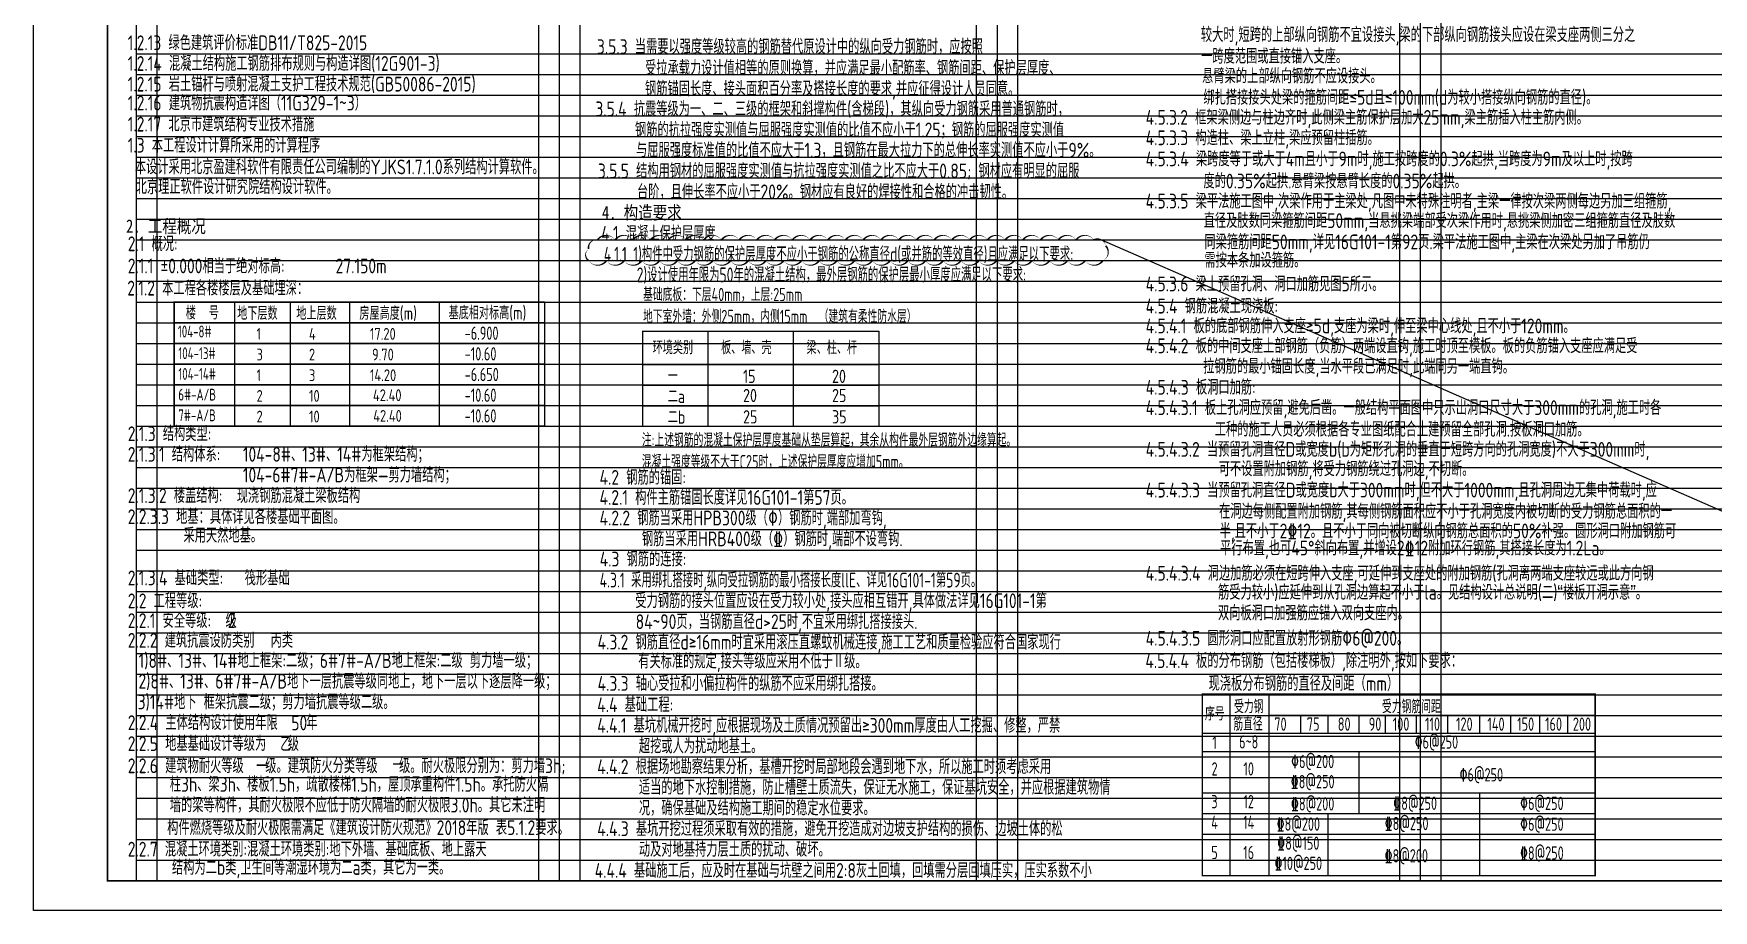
# Model space of a CAD drawing. Extents: x 1701350 to 1903780, y -359692 to -300292.
# Drawn here: x 1701350 to 1758197, y -359692 to -330003 of the extents above; entities that cross this region are included whole.
import ezdxf
from ezdxf.enums import TextEntityAlignment as Align

# ---------------------------------------------------------------- set-up
doc = ezdxf.new("R2010")
doc.units = 0
doc.header["$LTSCALE"] = 1000
doc.header["$MEASUREMENT"] = 0
for name, color, linetype, plot in [('19.06.10建研院审图', 1, 'CONTINUOUS', False), ('位置线', 252, 'CONTINUOUS', False), ('别墅1#~5#$0$修改', 6, 'CONTINUOUS', False)]:
    doc.layers.add(name, color=color, linetype=linetype, plot=plot)
for name, color, linetype in [('3', 3, 'CONTINUOUS'), ('BORDER', 7, 'CONTINUOUS'), ('H', 7, 'CONTINUOUS'), ('h1', 7, 'CONTINUOUS'), ('字', 3, 'CONTINUOUS')]:
    doc.layers.add(name, color=color, linetype=linetype)
doc.styles.add('-黑体', font='simhei.ttf', dxfattribs={"width": 0.8})
doc.styles.add('HZJD', font='tssdeng1.shx', dxfattribs={"width": 0.7, "bigfont": 'tssdchn.shx'})
doc.styles.add('TSSD', font='tssdeng.shx', dxfattribs={"width": 0.7, "bigfont": 'tssdchn.shx'})
doc.styles.add('TSSD_Dimension', font='Tssdeng.shx', dxfattribs={"width": 0.7, "bigfont": 'hztxt.shx'})
doc.styles.add('TSSD_Rein', font='Tssdeng.shx', dxfattribs={"width": 0.7, "bigfont": 'hztxt.shx'})

msp = doc.modelspace()

# ---------------------------------------------------------------- linework, layer by layer
at = {"layer": '19.06.10建研院审图', "linetype": 'Continuous'}
msp.add_line((1737492.6, -336991.5), (1778649.3, -354994.9), dxfattribs=at)
msp.add_lwpolyline([(1720133.1, -337691.5, 0, 60, 0.5205671), (1720733.1, -337691.5, 0, 60, 0.5205671), (1721333.1, -337691.5, 0, 60, 0.5205671), (1721933.1, -337691.5, 0, 60, 0.5205671), (1722533.1, -337691.5, 0, 60, 0.5205671), (1723133.1, -337691.5, 0, 60, 0.5205671), (1723733.1, -337691.5, 0, 60, 0.5205671), (1724333.1, -337691.5, 0, 60, 0.5205671), (1724933.1, -337691.5, 0, 60, 0.5205671), (1725533.1, -337691.5, 0, 60, 0.5205671), (1726133.1, -337691.5, 0, 60, 0.5205671), (1726733.1, -337691.5, 0, 60, 0.5205671), (1727333.1, -337691.5, 0, 60, 0.5205671), (1727933.1, -337691.5, 0, 60, 0.5205671), (1728533.1, -337691.5, 0, 60, 0.5205671), (1729133.1, -337691.5, 0, 60, 0.5205671), (1729733.1, -337691.5, 0, 60, 0.5205671), (1730333.1, -337691.5, 0, 60, 0.5205671), (1730933.1, -337691.5, 0, 60, 0.5205671), (1731533.1, -337691.5, 0, 60, 0.5205671), (1732133.1, -337691.5, 0, 60, 0.5205671), (1732733.1, -337691.5, 0, 60, 0.5205671), (1733333.1, -337691.5, 0, 60, 0.5205671), (1733933.1, -337691.5, 0, 60, 0.5205671), (1734533.1, -337691.5, 0, 60, 0.5205671), (1735133.1, -337691.5, 0, 60, 0.5205671), (1735733.1, -337691.5, 0, 60, 0.5205671), (1736333.1, -337691.5, 0, 60, 0.5205671), (1736933.1, -337691.5, 0, 60, 0.5205671), (1737533.1, -337691.5, 0, 60, 0.5205671), (1737631.4, -337189.7, 0, 60, 0.5205671), (1737229.6, -336991.5, 0, 60, 0.5205671), (1736629.6, -336991.5, 0, 60, 0.5205671), (1736029.6, -336991.5, 0, 60, 0.5205671), (1735429.6, -336991.5, 0, 60, 0.5205671), (1734829.6, -336991.5, 0, 60, 0.5205671), (1734229.6, -336991.5, 0, 60, 0.5205671), (1733629.6, -336991.5, 0, 60, 0.5205671), (1733029.6, -336991.5, 0, 60, 0.5205671), (1732429.6, -336991.5, 0, 60, 0.5205671), (1731829.6, -336991.5, 0, 60, 0.5205671), (1731229.6, -336991.5, 0, 60, 0.5205671), (1730629.6, -336991.5, 0, 60, 0.5205671), (1730029.6, -336991.5, 0, 60, 0.5205671), (1729429.6, -336991.5, 0, 60, 0.5205671), (1728829.6, -336991.5, 0, 60, 0.5205671), (1728229.6, -336991.5, 0, 60, 0.5205671), (1727629.6, -336991.5, 0, 60, 0.5205671), (1727029.6, -336991.5, 0, 60, 0.5205671), (1726429.6, -336991.5, 0, 60, 0.5205671), (1725829.6, -336991.5, 0, 60, 0.5205671), (1725229.6, -336991.5, 0, 60, 0.5205671), (1724629.6, -336991.5, 0, 60, 0.5205671), (1724029.6, -336991.5, 0, 60, 0.5205671), (1723429.6, -336991.5, 0, 60, 0.5205671), (1722829.6, -336991.5, 0, 60, 0.5205671), (1722229.6, -336991.5, 0, 60, 0.5205671), (1721629.6, -336991.5, 0, 60, 0.5205671), (1721029.6, -336991.5, 0, 60, 0.5205671), (1720429.6, -336991.5, 0, 60, 0.5205671), (1720133.1, -337295.1, 0, 60, 0.5205671)], format="xyseb", close=True, dxfattribs=at)
at = {"layer": '3', "color": 6, "ltscale": 0.7}
for p, q in [((1740899.8, -352367.3), (1754194, -352367.3)), ((1740899.8, -352367.3), (1740899.8, -358513.4)), ((1741829.2, -352367.3), (1741829.2, -358513.4)), ((1743149.2, -352367.3), (1743149.2, -358513.4)), ((1747087, -352367.3), (1747087, -352379.1)), ((1754194, -352367.3), (1754194, -358513.4)), ((1743149.2, -353081.3), (1754194, -353081.3)), ((1744224.5, -353081.3), (1744224.5, -353689.5)), ((1745151, -353081.3), (1745151, -353689.5)), ((1746201.4, -353081.3), (1746201.4, -353689.5)), ((1747087, -353081.3), (1747087, -353689.5)), ((1748137.4, -353081.3), (1748137.4, -353689.5)), ((1749202.8, -353081.3), (1749202.8, -353689.5)), ((1750283.2, -353081.3), (1750283.2, -353689.5)), ((1751333.6, -353081.3), (1751333.6, -353689.5)), ((1752309.1, -353081.3), (1752309.1, -353689.5)), ((1753254.6, -353081.3), (1753254.6, -353689.5)), ((1740899.8, -353689.5), (1754194, -353689.5)), ((1740899.8, -354313.4), (1754194, -354313.4)), ((1746201.4, -354313.4), (1746201.4, -356413.4)), ((1740899.8, -355713.4), (1754194, -355713.4)), ((1750283.2, -355713.4), (1750283.2, -358513.4)), ((1740899.8, -356413.4), (1754194, -356413.4)), ((1745151, -356413.4), (1745151, -358513.4)), ((1740899.8, -357113.4), (1743149.2, -357113.4)), ((1743149.2, -357113.4), (1754194, -357113.4)), ((1740899.8, -358513.4), (1754194, -358513.4))]:
    msp.add_line(p, q, dxfattribs=at)
at = {"layer": '3', "color": 6, "ltscale": 0.7, "const_width": 50}
msp.add_lwpolyline([(1740899.8, -352367.3), (1754194, -352367.3), (1754194, -358513.4), (1740899.8, -358513.4), (1740899.8, -352367.3)], dxfattribs=at)
at = {"layer": 'BORDER'}
msp.add_lwpolyline([(1701349.8, -359691.5), (1701349.8, -300291.5), (1806449.8, -300291.5), (1806449.8, -359691.5)], close=True, dxfattribs=at)
at = {"layer": 'BORDER', "const_width": 50}
msp.add_lwpolyline([(1703849.8, -358691.5), (1703849.8, -301291.5), (1805449.8, -301291.5), (1805449.8, -358691.5)], close=True, dxfattribs=at)
at = {"layer": 'H'}
for p, q in [((1706103.9, -339091.5), (1706103.9, -343291.5)), ((1718643.6, -340491.5), (1706103.9, -340491.5)), ((1721961.7, -340082), (1727061.7, -340082)), ((1721961.7, -340082), (1721961.7, -343301.7)), ((1724161.6, -340082), (1724161.6, -343301.7)), ((1727057.7, -340082), (1727057.7, -343301.7)), ((1727057.7, -340082), (1727057.7, -343301.7)), ((1727061.7, -340082), (1729957.7, -340082)), ((1729957.7, -340082), (1729957.7, -343301.7)), ((1729957.7, -340082), (1729957.7, -343301.7)), ((1718643.6, -341191.5), (1706103.9, -341191.5)), ((1721961.7, -341207.5), (1727061.7, -341207.5)), ((1727061.7, -341207.5), (1729957.7, -341207.5)), ((1718643.6, -341891.5), (1706103.9, -341891.5)), ((1721961.7, -341907.5), (1727061.7, -341907.5)), ((1727061.7, -341907.5), (1729957.7, -341907.5)), ((1718643.6, -342591.5), (1706103.9, -342591.5)), ((1721961.7, -342607.5), (1727061.7, -342607.5)), ((1727061.7, -342607.5), (1729957.7, -342607.5)), ((1718643.6, -343291.5), (1706103.9, -343291.5)), ((1718643.6, -343291.5), (1706103.9, -343291.5)), ((1718643.6, -343291.5), (1706103.9, -343291.5))]:
    msp.add_line(p, q, dxfattribs=at)
at = {"layer": 'H', "const_width": 40}
for points in [[(1715091.7, -339091.5), (1706103.9, -339091.5), (1706103.9, -343291.5), (1715091.7, -343291.5)], [(1718643.6, -339091.5), (1715091.7, -339091.5)], [(1715091.7, -343291.5), (1718643.6, -343291.5), (1718643.6, -339091.5)], [(1727061.7, -340082), (1721961.7, -340082), (1721961.7, -343301.7), (1727061.7, -343301.7)], [(1729957.7, -340082), (1727061.7, -340082)], [(1727061.7, -343301.7), (1729957.7, -343301.7), (1729957.7, -340082)]]:
    msp.add_lwpolyline(points, dxfattribs=at)
at = {"layer": '位置线', "ltscale": 0.7}
for p, q in [((1704824.8, -301291.5), (1704824.8, -358691.5)), ((1705524.8, -301291.5), (1705524.8, -358691.5)), ((1718444.8, -358691.5), (1718444.8, -301291.5)), ((1719144.8, -358691.5), (1719144.8, -301291.5)), ((1719844.8, -358691.5), (1719844.8, -301291.5)), ((1733264.8, -358691.5), (1733264.8, -301291.5)), ((1733964.8, -358691.5), (1733964.8, -301291.5)), ((1734656.7, -358691.5), (1734656.7, -301291.5)), ((1747584.8, -358691.5), (1747584.8, -301291.5)), ((1748284.8, -358691.5), (1748284.8, -301291.5)), ((1748984.8, -358691.5), (1748984.8, -301291.5)), ((1704824.8, -330691.5), (1776924.8, -330691.5)), ((1704824.8, -331391.5), (1776924.8, -331391.5)), ((1704824.8, -332091.5), (1776924.8, -332091.5)), ((1704824.8, -332791.5), (1776924.8, -332791.5)), ((1704824.8, -333491.5), (1776924.8, -333491.5)), ((1704824.8, -334191.5), (1776924.8, -334191.5)), ((1704824.8, -334891.5), (1776924.8, -334891.5)), ((1704824.8, -335591.5), (1776924.8, -335591.5)), ((1704824.8, -336291.5), (1776924.8, -336291.5)), ((1704824.8, -336991.5), (1776924.8, -336991.5)), ((1704824.8, -337691.5), (1776924.8, -337691.5)), ((1704824.8, -338391.5), (1776924.8, -338391.5)), ((1704824.8, -339091.5), (1776924.8, -339091.5)), ((1704824.8, -339791.5), (1776924.8, -339791.5)), ((1704824.8, -340491.5), (1776924.8, -340491.5)), ((1704824.8, -341191.5), (1776924.8, -341191.5)), ((1704824.8, -341891.5), (1776924.8, -341891.5)), ((1704824.8, -342591.5), (1776924.8, -342591.5)), ((1704824.8, -343291.5), (1776924.8, -343291.5)), ((1704824.8, -343991.5), (1776924.8, -343991.5)), ((1704824.8, -344691.5), (1776924.8, -344691.5)), ((1704824.8, -345391.5), (1776924.8, -345391.5)), ((1704824.8, -346091.5), (1776924.8, -346091.5)), ((1704824.8, -346791.5), (1776924.8, -346791.5)), ((1704824.8, -347491.5), (1776924.8, -347491.5)), ((1704824.8, -348191.5), (1776924.8, -348191.5)), ((1704824.8, -348891.5), (1776924.8, -348891.5)), ((1704824.8, -349591.5), (1776924.8, -349591.5)), ((1704824.8, -350291.5), (1776924.8, -350291.5)), ((1704824.8, -350991.5), (1776924.8, -350991.5)), ((1704824.8, -351691.5), (1776924.8, -351691.5)), ((1704824.8, -352391.5), (1776924.8, -352391.5)), ((1704824.8, -353091.5), (1776924.8, -353091.5)), ((1704824.8, -353791.5), (1776924.8, -353791.5)), ((1704824.8, -354491.5), (1776924.8, -354491.5)), ((1704824.8, -355191.5), (1776924.8, -355191.5)), ((1704824.8, -355891.5), (1776924.8, -355891.5)), ((1704824.8, -356591.5), (1776924.8, -356591.5)), ((1704824.8, -357291.5), (1776924.8, -357291.5)), ((1704824.8, -357991.5), (1776924.8, -357991.5)), ((1704824.8, -358691.5), (1776924.8, -358691.5))]:
    msp.add_line(p, q, dxfattribs=at)
at = {"layer": '别墅1#~5#$0$修改', "linetype": 'Continuous'}
for p, q in [((1708301.2, -346091.5), (1712571.9, -346091.5)), ((1707659.8, -347491.5), (1717097.4, -347491.5)), ((1707659.8, -348191.5), (1717097.4, -348191.5))]:
    msp.add_line(p, q, dxfattribs=at)
at = {"layer": '字'}
for p, q in [((1708148.8, -339091.5), (1708148.8, -343291.5)), ((1710036.9, -339091.5), (1710036.9, -343291.5)), ((1712036.9, -339091.5), (1712036.9, -343291.5)), ((1715091.7, -343291.5), (1715091.7, -339091.5)), ((1718643.6, -339791.5), (1706103.9, -339791.5))]:
    msp.add_line(p, q, dxfattribs=at)
at = {"layer": '字', "color": 1}
for p, q in [((1710063.1, -339091.5), (1713414.3, -339091.5)), ((1708301.2, -348891.5), (1710100.2, -348891.5)), ((1707847.5, -350291.5), (1708245.6, -350291.5)), ((1709349, -350991.5), (1710159.1, -350991.5)), ((1710041, -354491.5), (1710711.5, -354491.5)), ((1709615, -355191.5), (1710168.8, -355191.5))]:
    msp.add_line(p, q, dxfattribs=at)

# ---------------------------------------------------------------- texts
at = {"layer": '3', "color": 6, "ltscale": 0.7, "style": 'TSSD', "width": 0.8}
for s, p in [('直径及肢数同梁箍筋间距50mm,当悬挑梁端部受次梁作用时,悬挑梁侧加密三组箍筋直径及肢数', (1740947.8, -336586.9)), ('同梁箍筋间距50mm,详见16G101-1第92页.梁平法施工图中,主梁在次梁处另加了吊筋仍', (1740970.7, -337306.8)), ('需按本条加设箍筋。', (1740970.7, -337929.1))]:
    msp.add_text(s, height=500, dxfattribs=at).set_placement(p)
at = {"layer": '3', "style": 'HZJD', "width": 0.7}
for s, p in [('基础底板：下层40mm，上层:25mm', (1721976.3, -339063, -600)), ('地下室外墙：外侧25mm，内侧15mm  （建筑有柔性防水层）', (1721976.3, -339806.5, -600)), ('注:上述钢筋的混凝土保护层厚度基础从垫层算起，其余从构件最外层钢筋外边缘算起。', (1721934.2, -343989.4)), ('混凝土强度等级不大于C25时，上述保护层厚度应增加5mm。', (1721934.2, -344721))]:
    msp.add_text(s, height=450, dxfattribs=at).set_placement(p)
at = {"layer": '3', "color": 6, "style": 'HZJD', "width": 0.7}
for s, p in [('-6.900', (1715940.2, -340371.2)), ('-10.60', (1715940.2, -341071.2)), ('-6.650', (1715940.2, -341771.2)), ('-10.60', (1715940.2, -342471.2)), ('-10.60', (1715940.2, -343171.2))]:
    msp.add_text(s, height=450, dxfattribs=at).set_placement(p)
at = {"layer": '3', "color": 6, "ltscale": 0.7}
for s, style, width, p in [('4.2.1 构件主筋锚固长度详见16G101-1第57页。', 'TSSD', 0.8, (1720502.9, -346109.9)), ('4.3.1 采用绑扎搭接时,纵向受拉钢筋的最小搭接长度l\x8elE\x8f、详见16G101-1第59页。', 'TSSD_Dimension', 0.7, (1720507.3, -348908.2)), ('受力钢筋的接头位置应设在受力较小处,接头应相互错开,具体做法详见16G101-1第', 'TSSD', 0.8, (1721713.8, -349607.8)), ('84~90页，当钢筋直径d>25时,不宜采用绑扎搭接接头.', 'TSSD', 0.8, (1721724.5, -350315.1))]:
    msp.add_text(s, height=500, dxfattribs=dict(at, style=style, width=width)).set_placement(p, align=Align.BOTTOM_LEFT)
at = {"layer": '3', "color": 6, "ltscale": 0.7, "style": 'TSSD_Dimension', "width": 0.7}
for s, p in [('序号', (1741321.6, -353008)), ('受力钢', (1742473.4, -352766.4)), ('受力钢筋间距', (1747977.2, -352766.4)), ('筋直径', (1742446.6, -353357)), ('70', (1743545.6, -353383.8)), ('75', (1744652.8, -353383.8)), ('80', (1745702.2, -353383.8)), ('90 ', (1746842.4, -353383.8)), ('100', (1747628.2, -353383.8)), ('110', (1748692.4, -353383.8)), ('120', (1749768.5, -353383.8)), ('140', (1750839.7, -353383.8)), ('150', (1751843.9, -353383.8)), ('160', (1752788.7, -353383.8)), ('200', (1753748.9, -353383.8)), ('1', (1741315.2, -354007.8)), ('6~8', (1742470.2, -353983.3)), ('2', (1741315.2, -354900.2)), ('10', (1742470.2, -354900.2)), ('3', (1741315.2, -356008.4)), ('12', (1742470.2, -356008.4)), ('4', (1741315.2, -356708.4)), ('14', (1742470.2, -356708.4)), ('5', (1741315.2, -357730.5)), ('16', (1742470.2, -357730.5))]:
    msp.add_text(s, height=450, dxfattribs=at).set_placement(p, align=Align.MIDDLE)
for s, p in [('\x826@250', (1748822.7, -353991.1)), ('\x826@200', (1744634.9, -354649.4)), ('\x848@250', (1744634.9, -355332.7)), ('\x826@250', (1750343.9, -355098.5)), ('\x848@200', (1744634.9, -356084.4)), ('\x848@250', (1748103.8, -356062.9)), ('\x826@250', (1752391.9, -356067.3)), ('\x848@200', (1744150.7, -356768.6)), ('\x848@250', (1747814.4, -356750.2)), ('\x826@250', (1752391.9, -356771.6)), ('\x848@150', (1744150, -357414.5)), ('\x848@200', (1747804.4, -357842.5)), ('\x848@250', (1752391.9, -357749.3)), ('\x8410@250', (1744150, -358097.8))]:
    msp.add_text(s, height=450, dxfattribs=at).set_placement(p, align=Align.MIDDLE_CENTER)
at = {"layer": 'H', "style": 'HZJD', "width": 0.8}
for s, p in [('环境类别', (1722299.5, -340858.7)), ('板、墙、壳', (1724615.3, -340858.7)), ('梁、柱、杆', (1727509.5, -340858.7))]:
    msp.add_text(s, height=450, dxfattribs=at).set_placement(p)
at = {"layer": 'h1', "style": 'HZJD', "width": 0.8}
for s, p in [('一', (1722811, -341812.9)), ('15', (1725359.3, -341833.1)), ('20', (1728370.8, -341833.1)), ('二a', (1722811, -342512.9)), ('20', (1725359.3, -342481.6)), ('25', (1728370.8, -342481.6)), ('二b', (1722811, -343212.9)), ('25', (1725359.3, -343204.1)), ('35', (1728370.8, -343204.1))]:
    msp.add_text(s, height=450, dxfattribs=at).set_placement(p)
at = {"layer": '字', "style": 'TSSD', "width": 0.8}
for s, p in [('1.2.13 绿色建筑评价标准DB11/T825-2015', (1704535, -330715.2)), ('1.2.14 混凝土结构施工钢筋排布规则与构造详图(12G901-3)', (1704535, -331415.2)), ('1.2.15 岩土锚杆与喷射混凝土支护工程技术规范(GB50086-2015)', (1704535, -332115.2)), ('1.2.16 建筑物抗震构造详图（11G329-1~3）', (1704535.8, -332755.3)), ('1.2.17 北京市建筑结构专业技术措施', (1704535.8, -333469.4)), ('1.3 本工程设计计算所采用的计算程序', (1704535, -334184.8)), ('本设计采用北京盈建科软件有限责任公司编制的YJKS1.7.1.0系列结构计算软件。', (1704775.4, -334918.4)), ('北京理正软件设计研究院结构设计软件。', (1704804.5, -335590.3)), ('2.1 概况:                    ', (1704535.8, -337521.3)), ('2.1.1 %%P0.000相当于绝对标高:', (1704535.8, -338271.1)), ('2.1.2 本工程各楼楼层及基础埋深： ', (1704520.9, -339021.7)), ('2.1.3 结构类型:', (1704535.8, -343952.3)), ('2.1.3.1 结构体系:     ', (1704535.8, -344649.3)), ('4.2 钢筋的锚固:', (1720502.9, -345430.6)), ('2.1.3.2 楼盖结构:', (1704535.8, -346047.9)), ('2.2.3.3 地基：具体详见各楼基础平面图。', (1704535.8, -346761.6)), ('4.2.2 钢筋当采用HPB300级（\x82）钢筋时,端部加弯钩,', (1720502.9, -346805.9)), ('采用天然地基。', (1706423.2, -347391.1)), ('钢筋当采用HRB400级（\x84）钢筋时,端部不设弯钩.', (1721935.9, -347510.4)), ('平行布置,也可45%%D斜向布置,并增设2\x8412附加环行钢筋,其搭接长度为1.2La。', (1741503, -347823.7)), ('4.3 钢筋的连接:', (1720507.3, -348195.3)), ('2.1.3.4 基础类型: ', (1704535.8, -348834.1)), ('2.2 工程等级:', (1704535.8, -349609.6)), ('2.2.1 安全等级:  级', (1704535.8, -350279)), ('2.2.2 建筑抗震设防类别', (1704535.8, -350947.6)), ('4.3.2 钢筋直径d≥16mm时宜采用滚压直螺蚊机械连接,施工工艺和质量检验应符合国家现行', (1720435.9, -351008.3)), ('有关标准的规定,接头等级应采用不低于Ⅱ级。', (1721810.7, -351651.4)), ('4.4 基础工程:', (1720423.9, -353126.9)), ('2.2.4 主体结构设计使用年限    年', (1704535.8, -353734.3)), ('4.4.1 基坑机械开挖时,应根据现场及土质情况预留出≥300mm厚度由人工挖掘、修整，严禁', (1720423.9, -353826.9)), ('2.2.5 地基基础设计等级为   级', (1704535.8, -354444.8)), ('超挖或人为扰动地基土。', (1721834.1, -354526.9)), ('2.2.6 建筑物耐火等级   级。建筑防火分类等级   级。耐火极限分别为：剪力墙3h;', (1704535.8, -355194.8)), ('4.4.2 根据场地勘察结果分析，基槽开挖时局部地段会遇到地下水，所以施工时须考虑采用', (1720423.9, -355226.9)), ('柱3h、梁3h、楼板1.5h，疏散楼梯1.5h，屋顶承重构件1.5h。承托防火隔', (1705958.6, -355824.4)), ('适当的地下水控制措施，防止槽壁土质流失，保证无水施工，保证基坑安全，并应根据建筑物情', (1721834.1, -355926.9)), ('况，确保基础及结构施工期间的稳定水位要求。', (1721834.1, -356626.9)), ('构件燃烧等级及耐火极限需满足《建筑设计防火规范》2018年版 表5.1.2要求。', (1705869.7, -357291.5)), ('4.4.3 基坑开挖过程须采取有效的措施，避免开挖造成对边坡支护结构的损伤、边坡土体的松', (1720423.9, -357326.9)), ('动及对地基持力层土质的扰动、破坏。', (1721834.1, -358026.9)), ('结构为二b类,卫生间等潮湿环境为二a类，其它为一类。', (1706033.6, -358636.8))]:
    msp.add_text(s, height=500, dxfattribs=at).set_placement(p, align=Align.BOTTOM_LEFT)
at = {"layer": '字'}
for s, height, style, width, p in [('3.5.3 当需要以强度等级较高的钢筋替代原设计中的纵向受力钢筋时，应按照', 500, 'TSSD', 0.8, (1720413.2, -330695.6)), ('较大时,短跨的上部纵向钢筋不宜设接头,梁的下部纵向钢筋接头应设在梁支座两侧三分之', 500, 'TSSD', 0.8, (1740853.3, -330291.8)), ('一跨度范围或直接锚入支座。', 500, 'TSSD', 0.8, (1740863.6, -331019.5)), ('      受拉承载力设计值相等的原则换算，并应满足最小配筋率、钢筋间距、保护层厚度、', 500, 'TSSD', 0.8, (1720584.8, -331419.1)), ('悬臂梁的上部纵向钢筋不应设接头。', 500, 'TSSD', 0.8, (1740895.2, -331691)), ('      钢筋锚固长度、接头面积百分率及搭接长度的要求,并应征得设计人员同意。', 500, 'TSSD', 0.8, (1720584.8, -332121.6)), ('绑扎搭接接头处梁的箍筋间距≤5d且≤100mm(d为较小搭接纵向钢筋的直径)。', 500, 'TSSD', 0.8, (1740937.7, -332414.5)), ('3.5.4 抗震等级为一、二、三级的框架和斜撑构件(含梯段)，其纵向受力钢筋采用普通钢筋时，', 500, 'TSSD', 0.8, (1720360.3, -332804.5, -300)), ('4.5.3.2 框架梁侧边与柱边齐时,此侧梁主筋保护层加大25mm,梁主筋插入柱主筋内侧。', 500, 'TSSD', 0.8, (1738984.6, -333091.9)), ('钢筋的抗拉强度实测值与屈服强度实测值的比值不应小于1.25；钢筋的屈服强度实测值', 500, 'TSSD', 0.8, (1721701.7, -333516.3, -300)), ('与屈服强度标准值的比值不应大于1.3，且钢筋在最大拉力下的总伸长率实测值不应小于9%%%。', 500, 'TSSD', 0.8, (1721737.7, -334199.5, -300)), ('4.5.3.3 构造柱、梁上立柱,梁应预留柱插筋。', 500, 'TSSD', 0.8, (1738984.6, -333782.8)), ('4.5.3.4 梁跨度等于或大于4m且小于9m时,施工按跨度的0.3%%%起拱,当跨度为9m及以上时,按跨', 500, 'TSSD', 0.8, (1738984.6, -334496.5)), ('3.5.5 结构用钢材的屈服强度实测值与抗拉强度实测值之比不应大于0.85; 钢材应有明显的屈服', 500, 'TSSD', 0.8, (1720447.5, -334903.6)), ('度的0.35%起拱.悬臂梁按悬臂长度的0.35%起拱。', 500, 'TSSD', 0.8, (1740940.1, -335246.5)), ('台阶，且伸长率不应小于20%%%。钢材应有良好的焊接性和合格的冲击韧性。', 500, 'TSSD', 0.8, (1721770.3, -335611.6)), ('4.5.3.5 梁平法施工图中,次梁作用于主梁处,凡图中未特殊注明者,主梁一律按次梁两侧每边另加三组箍筋,', 500, 'TSSD', 0.8, (1738984.6, -335926)), ('2. 工程概况', 450, '-黑体', 0.8, (1704478.9, -336747.2)), ('4.5.3.6 梁上预留孔洞、洞口加筋见图5所示。', 500, 'TSSD', 0.8, (1738984.6, -338731)), ('楼  号', 450, 'HZJD', 0.8, (1706499.7, -339683.3)), ('地下层数', 450, 'HZJD', 0.8, (1708240.3, -339697.6)), ('地上层数', 450, 'HZJD', 0.8, (1710240.3, -339697.6)), ('房屋高度(m)', 450, 'HZJD', 0.8, (1712374.5, -339697.6)), ('基底相对标高(m)', 450, 'HZJD', 0.8, (1715394, -339683.3)), ('4.5.4 钢筋混凝土现浇板:', 500, 'TSSD', 0.8, (1738984.6, -339481)), ('104-8#', 400, 'HZJD', 0.7, (1706231.2, -340290.4)), ('4.5.4.1 板的底部钢筋伸入支座≥5d,支座为梁时,伸至梁中心线处,且不小于120mm。', 500, 'TSSD', 0.8, (1738984.6, -340151.9)), ('1', 400, 'TSSD', 0.8, (1708894.5, -340371.2)), ('4', 400, 'TSSD', 0.8, (1710669.5, -340371.2)), ('17.20', 400, 'TSSD', 0.8, (1712730.9, -340371.2)), ('4.5.4.2 板的中间支座上部钢筋（负筋）两端设直钩,施工时顶至模板。板的负筋锚入支座应满足受', 500, 'TSSD', 0.8, (1738984.6, -340826.3)), ('104-13#', 400, 'HZJD', 0.7, (1706247.2, -341027.9)), ('3', 400, 'TSSD', 0.8, (1708894.5, -341071.2)), ('2', 400, 'TSSD', 0.8, (1710669.5, -341071.2)), ('9.70', 400, 'TSSD', 0.8, (1712802.7, -341071.2)), ('拉钢筋的最小锚固长度,当水平段已满足时,此端同另一端直钩。', 500, 'TSSD', 0.8, (1740930.8, -341522.3)), ('104-14#', 400, 'HZJD', 0.7, (1706247.2, -341727.9)), ('1', 400, 'TSSD', 0.8, (1708894.5, -341771.2)), ('3', 400, 'TSSD', 0.8, (1710669.5, -341771.2)), ('14.20', 400, 'TSSD', 0.8, (1712730.9, -341771.2)), ('6#-A/B', 400, 'HZJD', 0.7, (1706247.2, -342427.9)), ('2', 400, 'TSSD', 0.8, (1708894.5, -342471.2)), ('10', 400, 'TSSD', 0.8, (1710669.5, -342471.2)), ('42.40', 400, 'TSSD', 0.8, (1712834.8, -342447.8)), ('4.5.4.3 板洞口加筋:', 500, 'TSSD', 0.8, (1738984.6, -342229.1)), ('7#-A/B', 400, 'HZJD', 0.7, (1706247.2, -343127.9)), ('2', 400, 'TSSD', 0.8, (1708894.5, -343171.2)), ('10', 400, 'TSSD', 0.8, (1710669.5, -343171.2)), ('42.40', 400, 'TSSD', 0.8, (1712844, -343147.8)), ('4.5.4.3.1 板上孔洞应预留,避免后凿。一般结构平面图中只示出洞口尺寸大于300mm的孔洞,施工时各', 500, 'TSSD', 0.8, (1738984.6, -342919.2)), ('工种的施工人员必须根据各专业图纸配合土建预留全部孔洞.按板洞口加筋。', 500, 'TSSD', 0.8, (1741321.8, -343651.9)), ('4.5.4.3.2 当预留孔洞直径D或宽度b(b为矩形孔洞的垂直于短跨方向的孔洞宽度)不大于300mm时,', 500, 'TSSD', 0.8, (1738984.6, -344331.3)), ('可不设置附加钢筋,将受力钢筋绕过孔洞边,不切断。', 500, 'TSSD', 0.8, (1741457.7, -344990.8)), ('4.5.4.3.3 当预留孔洞直径D或宽度b大于300mm时,但不大于1000mm,且孔洞周边无集中荷载时,应', 500, 'TSSD', 0.8, (1738984.6, -345711.5)), ('在洞边每侧配置附加钢筋,其每侧钢筋面积应不小于孔洞宽度内被切断的受力钢筋总面积的一', 500, 'TSSD', 0.8, (1741467.4, -346428.5)), ('半,且不小于2\x8412。且不小于同向被切断纵向钢筋总面积的50%%%补强。圆形洞口附加钢筋可', 500, 'TSSD', 0.8, (1741487.5, -347093.8)), ('4.5.4.3.4 洞边加筋必须在短跨伸入支座,可延伸到支座处的附加钢筋(孔洞离两端支座较远或此方向钢', 500, 'TSSD', 0.8, (1738984.6, -348526)), ('筋受力较小)应延伸到从孔洞边算起不小于la。见结构设计总说明(二)“楼板开洞示意”。', 500, 'TSSD', 0.8, (1741433, -349170.5)), ('双向板洞口加强筋应锚入双向支座内。', 500, 'TSSD', 0.8, (1741433, -349870.5)), ('4.5.4.3.5 圆形洞口应配置放射形钢筋\x826@200。', 500, 'TSSD', 0.8, (1738984.6, -350726)), ('4.5.4.4 板的分布钢筋（包括楼梯板）,除注明外,按如下要求：', 500, 'TSSD', 0.8, (1738973.1, -351485.4)), ('4.4.4 基础施工后，应及时在基础与坑壁之间用2:8灰土回填，回填需分层回填压实，压实系数不小', 500, 'TSSD', 0.8, (1720339.4, -358589.1))]:
    msp.add_text(s, height=height, dxfattribs=dict(at, style=style, width=width)).set_placement(p)
at = {"layer": '字', "style": '-黑体', "width": 0.8}
msp.add_text('4. 构造要求', height=450, dxfattribs=at).set_placement((1721933.4, -336066.5), align=Align.MIDDLE_CENTER)
at = {"layer": '字', "color": 2, "style": 'TSSD', "width": 0.8}
msp.add_text('4.1 混凝土保护层厚度', height=500, dxfattribs=at).set_placement((1720558.4, -337018.6))
at = {"layer": '字', "color": 0, "style": 'TSSD', "width": 0.8}
for s, p in [('27.150m', (1711569.7, -338271.1)), ('104-8#、13#、14#为框架结构；', (1708430.6, -344649.3)), ('104-6#7#-A/B为框架—剪力墙结构；', (1708430.6, -345349.3)), ('现浇钢筋混凝土梁板结构', (1708224.8, -346047.9)), (' 筏形基础', (1708251.9, -348834.1)), ('2', (1707922, -350279)), ('丙类', (1709370.6, -350947.6)), ('50', (1710070.9, -353744.8)), ('乙', (1709697.4, -354455.3)), ('一', (1713490.7, -355167.3)), ('一', (1708878.6, -355205.3))]:
    msp.add_text(s, height=500, dxfattribs=at).set_placement(p, align=Align.BOTTOM_LEFT)
at = {"layer": '字', "color": 1, "style": 'TSSD_Rein', "width": 0.7}
msp.add_text('4.1.1 1)构件中受力钢筋的保护层厚度不应小于钢筋的公称直径d(或并筋的等效直径)且应满足以下要求:', height=500, dxfattribs=at).set_placement((1720647.4, -337722.1))
at = {"layer": '字', "color": 6, "style": 'TSSD_Rein', "width": 0.7}
msp.add_text('2)设计使用年限为50年的混凝土结构，最外层钢筋的保护层最小厚度应满足以下要求:', height=500, dxfattribs=at).set_placement((1721759.9, -338422.1))
at = {"layer": '字', "color": 1, "style": 'TSSD', "width": 0.8}
for s, p in [('1)8#、13#、14#地上框架:二级；6#7#-A/B地上框架:二级 剪力墙一级；', (1704904.6, -351632.8)), ('2)8#、13#、6#7#-A/B地下一层抗震等级同地上，地下一层以下逐层降一级；', (1704899.6, -352332.8)), ('4.3.3 轴心受拉和小偏拉构件的纵筋不应采用绑扎搭接。', (1720435.9, -352408.3)), ('3)14#地下 框架抗震二级；剪力墙抗震等级二级。', (1704871.9, -353032.8)), ('墙的梁等构件，其耐火极限不应低于防火隔墙的耐火极限3.0h。其它未注明', (1705958.6, -356524.4))]:
    msp.add_text(s, height=500, dxfattribs=at).set_placement(p, align=Align.BOTTOM_LEFT)
at = {"layer": '字', "style": 'TSSD', "width": 0.8}
msp.add_text('现浇板分布钢筋的直径及间距（mm）', height=500, dxfattribs=at).set_placement((1744322.9, -351983.4), align=Align.MIDDLE)
at = {"layer": '字', "color": 6, "style": 'TSSD', "width": 0.8}
msp.add_text('2.2.7 混凝土环境类别:混凝土环境类别:地下外墙、基础底板、地上露天', height=500, dxfattribs=at).set_placement((1704535.8, -358017.2), align=Align.BOTTOM_LEFT)

doc.saveas('drawing.dxf')
